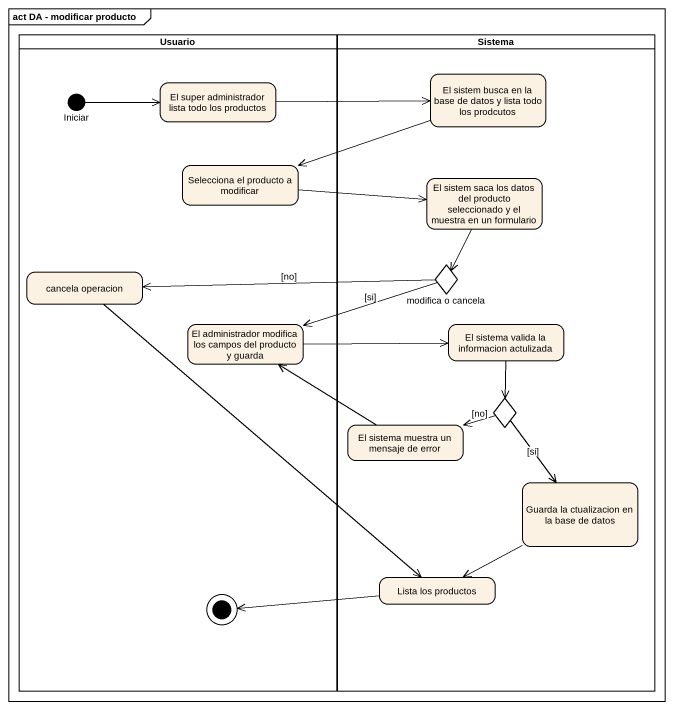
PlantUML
@startuml
mainframe act DA - modificar producto
hide empty description
state Usuario <<partition>> {
  state Iniciar <<start>>
  state "El super administrador lista todo los productos" as El_super_administrador
  state "Selecciona el producto a modificar" as Selecciona_el_producto_a
  state "cancela operacion" as cancela_operacion
  state "El administrador modifica los campos del producto y guarda" as El_administrador_modifica
  state final1 <<end>>
}
state Sistema <<partition>> {
  state "El sistem busca en la base de datos y lista todo los prodcutos" as El_sistem_busca_en_la_base
  state "El sistem saca los datos del producto seleccionado y el muestra en un formulario" as El_sistem_saca_los_datos
  state "modifica o cancela" as modifica_o_cancela <<choice>>
  state "El sistema valida la informacion actulizada" as El_sistema_valida_la
  state "El sistema muestra un mensaje de error" as El_sistema_muestra_un
  state choice1 <<choice>>
  state "Guarda la ctualizacion en la base de datos" as Guarda_la_ctualizacion_en
  state "Lista los productos" as Lista_los_productos
}
El_sistem_busca_en_la_base -left-> Selecciona_el_producto_a
Iniciar -right-> El_super_administrador
El_super_administrador -right-> El_sistem_busca_en_la_base
Selecciona_el_producto_a -right-> El_sistem_saca_los_datos
El_sistem_saca_los_datos --> modifica_o_cancela
cancela_operacion --> Lista_los_productos
modifica_o_cancela -left-> cancela_operacion : [no]
modifica_o_cancela -left-> El_administrador_modifica : [si]
El_administrador_modifica -right-> El_sistema_valida_la
El_sistema_valida_la --> choice1
El_sistema_muestra_un -up-> El_administrador_modifica
choice1 -left-> El_sistema_muestra_un : [no]
choice1 --> Guarda_la_ctualizacion_en : [si]
Guarda_la_ctualizacion_en -left-> Lista_los_productos
Lista_los_productos -left-> final1
@enduml
